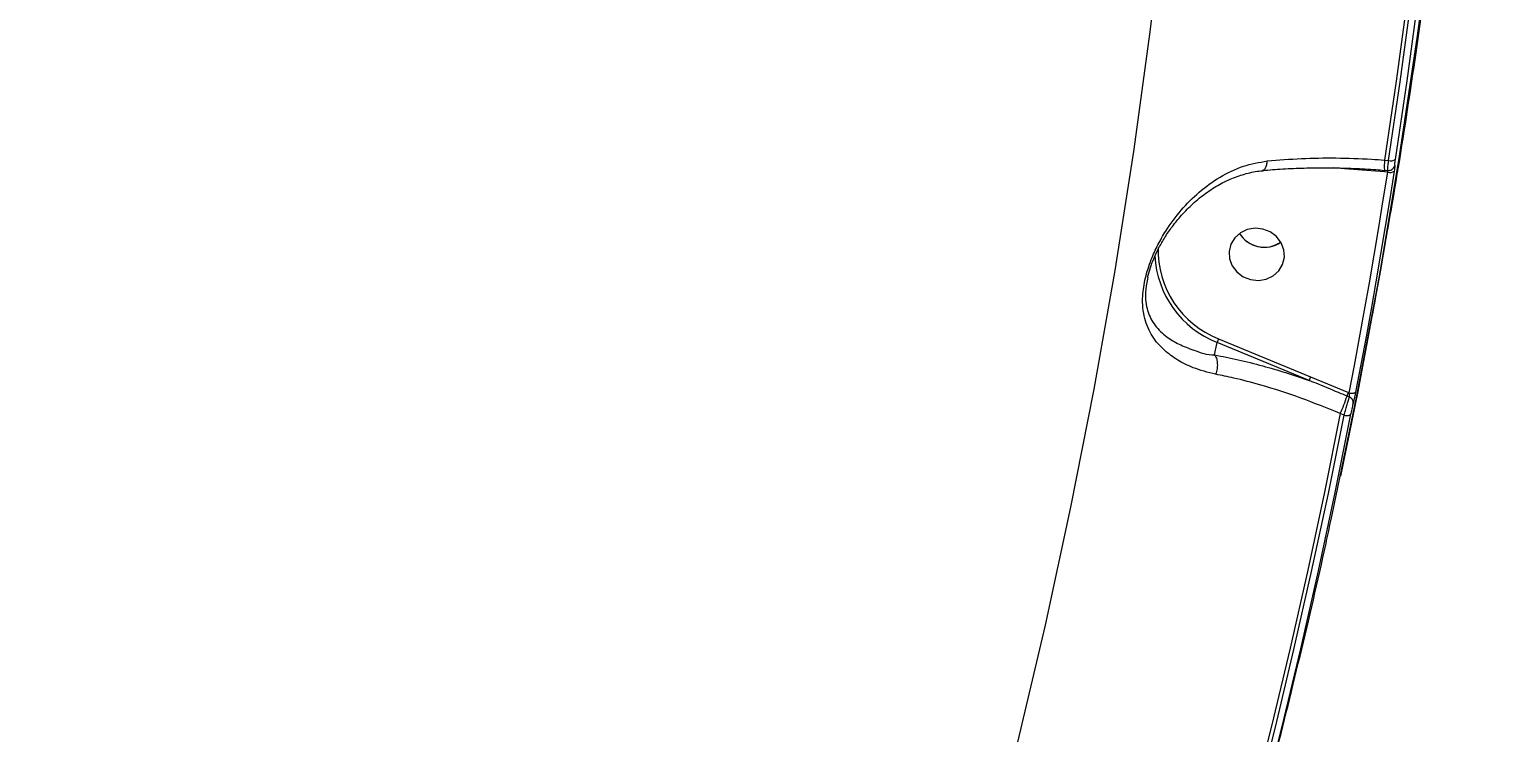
# Model space of a CAD drawing. Header units: millimetres. Extents: x -7245 to 6306, y -6696 to 5973.
# Drawn here: x 2712.3 to 2947.6, y -2099.7 to -1985.8 of the extents above; entities that cross this region are included whole.
import ezdxf

# ---------------------------------------------------------------- set-up
doc = ezdxf.new("R2010")
doc.units = ezdxf.units.MM
for name, color, linetype in [('DIKOM_ОБЪЕКТ', 7, 'Continuous'), ('DIKOM_РАЗМЕР_ЗОНА', 7, 'Continuous'), ('DIKOM_РАЗМЕР_ОБЪЕКТА', 7, 'Continuous')]:
    doc.layers.add(name, color=color, linetype=linetype)
doc.styles.add('style1', font='arial.ttf', dxfattribs={"width": 0.8})
doc.dimstyles.new('1-50', dxfattribs={"dimtxt": 300, "dimasz": 200, "dimexe": 100, "dimexo": 0, "dimgap": 100, "dimtad": 1, "dimtxsty": 'style1', "dimcen": 200, "dimclrd": 7, "dimclre": 7, "dimclrt": 7, "dimadec": 1, "dimazin": 2, "dimtfac": 1, "dimtmove": 0, "dimatfit": 2, "dimfxl": 0, "dimlwd": 25, "dimlwe": 18, "dimarcsym": 0})

# ---------------------------------------------------------------- blocks, each defined once
blk = doc.blocks.new('*D10')
at = {"layer": 'Defpoints', "color": 0, "transparency": 16777216}
for p in [(-4365.71, 2792.53), (4306.16, 475.6), (4306.16, -5965.27)]:
    blk.add_point(p, dxfattribs=at)
at = {"layer": 'DIKOM_РАЗМЕР_ОБЪЕКТА', "color": 7, "lineweight": 18, "transparency": 16777216}
for p, q in [((-4365.71, 2792.53), (-4365.71, -6065.27)), ((4306.16, 475.6), (4306.16, -6065.27))]:
    blk.add_line(p, q, dxfattribs=at)
at = {"layer": 'DIKOM_РАЗМЕР_ОБЪЕКТА', "color": 7, "lineweight": 25, "transparency": 16777216}
blk.add_line((-4165.71, -5965.27), (4106.16, -5965.27), dxfattribs=at)
at = {"layer": 'DIKOM_РАЗМЕР_ОБЪЕКТА', "color": 7, "transparency": 16777216}
for points in [[(-4165.71, -5931.93), (-4165.71, -5998.6), (-4365.71, -5965.27)], [(4106.16, -5931.93), (4106.16, -5998.6), (4306.16, -5965.27)]]:
    blk.add_solid(points, dxfattribs=at)
at = {"layer": 'DIKOM_РАЗМЕР_ОБЪЕКТА', "color": 7, "transparency": 16777216, "insert": (-85.78, -5712.1), "char_height": 300, "attachment_point": 5, "style": 'style1'}
blk.add_mtext('8650', dxfattribs=at)
blk = doc.blocks.new('*D12')
at = {"layer": 'Defpoints', "color": 0, "transparency": 16777216}
for p in [(-5865.71, 123.34), (6306.18, -91.92), (6306.18, -6596.14)]:
    blk.add_point(p, dxfattribs=at)
at = {"layer": 'DIKOM_РАЗМЕР_ЗОНА', "color": 7, "lineweight": 18, "transparency": 16777216}
for p, q in [((-5865.71, 123.34), (-5865.71, -6696.14)), ((6306.18, -91.92), (6306.18, -6696.14))]:
    blk.add_line(p, q, dxfattribs=at)
at = {"layer": 'DIKOM_РАЗМЕР_ЗОНА', "color": 7, "lineweight": 25, "transparency": 16777216}
blk.add_line((-5665.71, -6596.14), (6106.18, -6596.14), dxfattribs=at)
at = {"layer": 'DIKOM_РАЗМЕР_ЗОНА', "color": 7, "transparency": 16777216}
for points in [[(-5665.71, -6562.81), (-5665.71, -6629.48), (-5865.71, -6596.14)], [(6106.18, -6562.81), (6106.18, -6629.48), (6306.18, -6596.14)]]:
    blk.add_solid(points, dxfattribs=at)
at = {"layer": 'DIKOM_РАЗМЕР_ЗОНА', "color": 7, "transparency": 16777216, "insert": (-71.19, -6342.97), "char_height": 300, "attachment_point": 5, "style": 'style1'}
blk.add_mtext('12150', dxfattribs=at)

msp = doc.modelspace()

# ---------------------------------------------------------------- linework, layer by layer
at = {"layer": 'DIKOM_ОБЪЕКТ', "color": 7, "linetype": 'Continuous', "lineweight": 15}
for p, q in [((2931.572, -2006.984), (2932.231, -2007.039)), ((2925.077, -2008.38), (2923.359, -2008.237)), ((2931.572, -2008.883), (2925.077, -2008.38)), ((2931.546, -2008.61), (2931.543, -2008.609)), ((2931.546, -2008.61), (2932.13, -2008.659)), ((2932.08, -2008.926), (2931.572, -2008.883)), ((2893.251, -2025.953), (2893.204, -2026.269)), ((2904.719, -2035.911), (2919.604, -2042.053)), ((2904.069, -2038.522), (2904.492, -2036.513)), ((2919.377, -2042.655), (2904.492, -2036.513)), ((2919.604, -2042.053), (2925.718, -2044.618)), ((2925.877, -2045.341), (2925.5, -2045.186)), ((2925.718, -2044.618), (2925.843, -2044.67)), ((2925.034, -2048.277), (2924.412, -2048.02))]:
    msp.add_line(p, q, dxfattribs=at)
at = {"layer": 'DIKOM_ОБЪЕКТ', "color": 7, "linetype": 'Continuous', "lineweight": 15, "flags": 128}
for points in [[(2922.903, -2065.378), (2923.111, -2064.421), (2927.105, -2045.138), (2930.741, -2025.784), (2934.015, -2006.364), (2936.929, -1986.884), (2939.48, -1967.35), (2941.668, -1947.768), (2943.493, -1928.145), (2944.953, -1908.485), (2946.049, -1888.794), (2946.779, -1869.08), (2947.145, -1849.347), (2947.145, -1829.602), (2946.779, -1809.851), (2946.049, -1790.099)], [(2946.195, -1789.405), (2946.926, -1809.157), (2947.291, -1828.908), (2947.291, -1848.653), (2946.926, -1868.386), (2946.195, -1888.1), (2945.099, -1907.79), (2943.639, -1927.45), (2941.815, -1947.075), (2939.626, -1966.656), (2937.075, -1986.19), (2934.162, -2005.67), (2930.887, -2025.09), (2927.252, -2044.445), (2924.454, -2058.136)], [(2872.234, -2101.243), (2876.718, -2082.257), (2880.839, -2063.19), (2884.595, -2044.048), (2887.985, -2024.836), (2891.009, -2005.561), (2893.664, -1986.23), (2895.951, -1966.847), (2897.869, -1947.42), (2899.416, -1927.954), (2900.593, -1908.456), (2901.4, -1888.932), (2901.835, -1869.388)], [(2942.311, -1904.365), (2941.516, -1917.251), (2940.563, -1930.123), (2939.455, -1942.981), (2938.19, -1955.822), (2936.769, -1968.644), (2935.192, -1981.446), (2933.46, -1994.227), (2931.572, -2006.984)], [(2932.231, -2007.039), (2934.114, -1994.308), (2935.844, -1981.554), (2937.418, -1968.778), (2938.836, -1955.981), (2940.1, -1943.167), (2941.208, -1930.336), (2942.16, -1917.49), (2942.956, -1904.631)], [(2944.021, -1904.373), (2943.224, -1917.243), (2942.271, -1930.1), (2941.163, -1942.941), (2939.898, -1955.766), (2938.478, -1968.573), (2936.903, -1981.36), (2935.172, -1994.125), (2933.287, -2006.866)], [(2925.843, -2044.67), (2926.69, -2040.214), (2927.517, -2035.755), (2928.326, -2031.292), (2929.115, -2026.826), (2929.885, -2022.355), (2930.636, -2017.882), (2931.368, -2013.405), (2932.08, -2008.926)], [(2933.137, -2008.753), (2932.424, -2013.236), (2931.691, -2017.717), (2930.94, -2022.194), (2930.169, -2026.667), (2929.379, -2031.138), (2928.57, -2035.604), (2927.742, -2040.067), (2926.895, -2044.527)], [(2909.879, -2026.315), (2911.152, -2026.447), (2912.403, -2026.238), (2913.532, -2025.704), (2914.446, -2024.888), (2915.071, -2023.856), (2915.358, -2022.693), (2915.282, -2021.492), (2914.85, -2020.351), (2914.097, -2019.362), (2913.083, -2018.604), (2911.892, -2018.141), (2910.619, -2018.008), (2909.368, -2018.218), (2908.239, -2018.752), (2907.325, -2019.568), (2906.7, -2020.6), (2906.413, -2021.763), (2906.489, -2022.964), (2906.921, -2024.105), (2907.674, -2025.095), (2908.688, -2025.852), (2909.879, -2026.315)], [(2925.843, -2044.67), (2926.032, -2044.7), (2926.216, -2044.716), (2926.39, -2044.718), (2926.546, -2044.706), (2926.678, -2044.679), (2926.783, -2044.639), (2926.856, -2044.588), (2926.895, -2044.527)], [(2924.412, -2048.02), (2921.857, -2060.719), (2919.146, -2073.384), (2916.281, -2086.015), (2913.261, -2098.611), (2910.086, -2111.17), (2906.758, -2123.69), (2903.276, -2136.169), (2899.641, -2148.606)], [(2900.312, -2148.662), (2903.939, -2136.249), (2907.413, -2123.795), (2910.734, -2111.3), (2913.902, -2098.767), (2916.916, -2086.196), (2919.777, -2073.589), (2922.483, -2060.949), (2925.034, -2048.277)], [(2926.084, -2048.138), (2923.531, -2060.821), (2920.823, -2073.472), (2917.96, -2086.088), (2914.943, -2098.67), (2911.772, -2111.213), (2908.448, -2123.719), (2904.972, -2136.183), (2901.342, -2148.606)], [(2925.034, -2048.277), (2925.222, -2048.308), (2925.406, -2048.324), (2925.578, -2048.327), (2925.734, -2048.315), (2925.867, -2048.288), (2925.972, -2048.249), (2926.045, -2048.199), (2926.084, -2048.138)]]:
    msp.add_lwpolyline(points, dxfattribs=at)
at = {"layer": 'DIKOM_ОБЪЕКТ', "color": 7, "linetype": 'Continuous', "lineweight": 15}
for centre, radius, start, end in [((2940.626, -2007.96), 9.107, 173.85178, 184.08835), ((2932.604, -2006.006), 1.098, 250.14312, 308.46891), ((2927.656, -2008.585), 3.927, 355.65158, 359.59337), ((2932.456, -2007.904), 1.089, 249.82841, 308.72913), ((2912.066, -2016.449), 4.623, 211.15347, 256.79515), ((2912.111, -2016.415), 4.679, 211.22477, 304.96), ((2910.373, -2021.551), 15.434, 178.42863, 248.50813), ((2912.138, -2016.474), 4.615, 255.8616, 305.11087), ((2910.398, -2021.622), 16.019, 183.06482, 248.3679), ((2908.658, -2037.736), 4.341, 155.13767, 163.63088), ((2923.579, -2043.891), 4.379, 155.18654, 163.61191), ((2900.953, -2037.389), 25.755, 335.62116, 342.38004), ((2930.435, -2046.752), 5.178, 155.65866, 162.38736), ((2925.567, -2046.22), 0.932, 352.99781, 70.61632)]:
    msp.add_arc(centre, radius, start, end, dxfattribs=at)
for points, knots in [([(2931.892, -2019.3), (2932.216, -2017.494), (2933.642, -2009.541), (2935.855, -1995.386), (2938.529, -1976.841), (2940.848, -1958.247), (2942.529, -1943.216), (2943.32, -1934.374), (2943.555, -1931.754)], [0, 0, 0, 0, 0.062314, 0.2744018, 0.4864904, 0.6985872, 0.9106914, 1, 1, 1, 1]), ([(2904.244, -2041.65), (2902.99, -2041.333), (2900.707, -2040.755), (2898.04, -2039.389), (2895.783, -2037.735), (2893.922, -2035.607), (2892.848, -2033.232), (2892.439, -2030.947), (2892.391, -2028.79), (2892.796, -2026.088), (2893.714, -2023.229), (2894.867, -2020.695), (2896.423, -2017.969), (2898.59, -2015.028), (2901.527, -2012.064), (2904.899, -2009.633), (2908.607, -2007.819), (2911.28, -2007.346), (2912.581, -2007.116)], [0, 0, 0, 0, 0.0785529, 0.1430627, 0.2076078, 0.2872182, 0.3665513, 0.405749, 0.4448522, 0.4974444, 0.5496941, 0.5922741, 0.6349363, 0.7072995, 0.7797316, 0.854485, 0.9291407, 1, 1, 1, 1]), ([(2911.85, -2008.626), (2911.936, -2008.606), (2912.131, -2008.56), (2912.374, -2008.161), (2912.513, -2007.669), (2912.565, -2007.295), (2912.578, -2007.158), (2912.581, -2007.116)], [0, 0, 0, 0, 0.2379552, 0.5385391, 0.8390484, 0.9504414, 1, 1, 1, 1]), ([(2912.581, -2007.116), (2914.416, -2006.964), (2918.016, -2006.666), (2923.724, -2006.594), (2928.249, -2006.741), (2930.873, -2006.933), (2931.572, -2006.984)], [0, 0, 0, 0, 0.3028915, 0.5944642, 0.8920305, 1, 1, 1, 1]), ([(2932.133, -2008.625), (2932.124, -2008.628), (2932.1, -2008.636), (2932.106, -2008.336), (2932.145, -2007.798), (2932.202, -2007.292), (2932.231, -2007.039)], [0, 0, 0, 0, 0.1649924, 0.4430098, 0.7215448, 1, 1, 1, 1]), ([(2933.215, -2007.81), (2933.217, -2007.805), (2933.233, -2007.772), (2933.25, -2007.787), (2933.243, -2007.971), (2933.205, -2008.3), (2933.16, -2008.602), (2933.137, -2008.753)], [0, 0, 0, 0, 0.0385108, 0.2778673, 0.5183183, 0.759242, 1, 1, 1, 1]), ([(2933.287, -2006.866), (2933.265, -2007.017), (2933.22, -2007.319), (2933.185, -2007.648), (2933.179, -2007.832), (2933.196, -2007.847), (2933.213, -2007.814), (2933.215, -2007.81)], [0, 0, 0, 0, 0.24069, 0.481391, 0.7216372, 0.9610308, 1, 1, 1, 1]), ([(2893.252, -2025.956), (2893.262, -2025.902), (2893.356, -2025.394), (2893.68, -2024.376), (2894.23, -2022.894), (2894.967, -2021.321), (2895.915, -2019.636), (2897.098, -2017.872), (2898.569, -2016.025), (2900.33, -2014.194), (2902.35, -2012.496), (2904.524, -2011.05), (2906.818, -2009.915), (2909.167, -2009.151), (2910.858, -2008.75), (2911.757, -2008.713), (2911.859, -2008.709)], [0, 0, 0, 0, 0.0061533, 0.0583145, 0.1098609, 0.1709502, 0.2385458, 0.3147329, 0.4008852, 0.4991229, 0.6002066, 0.7020129, 0.8004589, 0.8957847, 0.9881921, 1, 1, 1, 1]), ([(2911.855, -2008.669), (2912.113, -2008.641), (2913.437, -2008.501), (2915.962, -2008.349), (2919.412, -2008.222), (2922.97, -2008.207), (2926.585, -2008.307), (2929.456, -2008.453), (2931.103, -2008.6), (2931.54, -2008.639)], [0, 0, 0, 0, 0.0425403, 0.2180947, 0.3954893, 0.5743876, 0.7543148, 0.9347396, 1, 1, 1, 1]), ([(2932.08, -2008.926), (2932.097, -2008.877), (2932.129, -2008.78), (2932.156, -2008.691), (2932.16, -2008.668), (2932.161, -2008.663)], [0, 0, 0, 0, 0.4518988, 0.8991592, 1, 1, 1, 1]), ([(2932.135, -2008.652), (2932.243, -2008.654), (2932.449, -2008.656), (2932.717, -2008.538), (2932.915, -2008.388), (2933.047, -2008.228), (2933.127, -2008.089), (2933.155, -2008.02), (2933.167, -2007.99)], [0, 0, 0, 0, 0.2307075, 0.4386993, 0.6149876, 0.7671087, 0.8953672, 1, 1, 1, 1]), ([(2925.958, -2050.885), (2925.97, -2050.828), (2927.279, -2044.663), (2929.202, -2034.614), (2930.96, -2024.595), (2931.639, -2020.728)], [0, 0, 0, 0, 0.0056862, 0.6161536, 1, 1, 1, 1]), ([(2893.204, -2026.269), (2893.071, -2026.986), (2892.821, -2028.334), (2892.914, -2030.003), (2893.11, -2030.941), (2893.526, -2032.303), (2894.386, -2033.863), (2896.143, -2035.538), (2898.264, -2036.848), (2900.784, -2037.783), (2902.848, -2038.526), (2904.069, -2038.526), (2904.07, -2038.526)], [0, 0, 0, 0, 0.0827527, 0.1556922, 0.2318985, 0.2357978, 0.3961121, 0.5630757, 0.6977928, 0.8348291, 0.999914, 1, 1, 1, 1]), ([(2904.07, -2038.526), (2904.069, -2038.525), (2904.068, -2038.524), (2904.069, -2038.523), (2904.069, -2038.522)], [0, 0, 0, 0, 0.591693, 1, 1, 1, 1]), ([(2904.069, -2038.522), (2905.323, -2038.765), (2907.846, -2039.252), (2911.716, -2040.237), (2915.57, -2041.358), (2918.105, -2042.221), (2919.377, -2042.655)], [0, 0, 0, 0, 0.2595503, 0.5218356, 0.759878, 1, 1, 1, 1]), ([(2904.07, -2038.526), (2904.175, -2038.689), (2904.385, -2039.015), (2904.528, -2039.754), (2904.519, -2040.578), (2904.396, -2041.181), (2904.288, -2041.526), (2904.259, -2041.607), (2904.244, -2041.65)], [0, 0, 0, 0, 0.2316661, 0.4632841, 0.6949039, 0.9264121, 0.9610023, 1, 1, 1, 1]), ([(2924.412, -2048.02), (2922.281, -2047.152), (2917.957, -2045.391), (2912.153, -2043.538), (2907.574, -2042.33), (2905.209, -2041.847), (2904.244, -2041.65)], [0, 0, 0, 0, 0.3072661, 0.6233246, 0.8463638, 1, 1, 1, 1]), ([(2925.5, -2045.186), (2925.193, -2045.059), (2923.656, -2044.423), (2921.621, -2043.567), (2919.884, -2042.861), (2919.377, -2042.655)], [0, 0, 0, 0, 0.150434, 0.7521374, 1, 1, 1, 1]), ([(2925.034, -2048.277), (2925.051, -2048.219), (2925.141, -2047.907), (2925.315, -2047.301), (2925.543, -2046.512), (2925.744, -2045.808), (2925.832, -2045.497), (2925.877, -2045.341)], [0, 0, 0, 0, 0.0546724, 0.2944226, 0.5300366, 0.7646673, 1, 1, 1, 1]), ([(2925.877, -2045.341), (2925.883, -2045.308), (2925.896, -2045.242), (2925.896, -2045.082), (2925.881, -2044.9), (2925.86, -2044.759), (2925.846, -2044.684), (2925.843, -2044.67)], [0, 0, 0, 0, 0.2175506, 0.4435021, 0.6834424, 0.9398384, 1, 1, 1, 1]), ([(2926.895, -2044.527), (2926.888, -2044.563), (2926.85, -2044.758), (2926.774, -2045.133), (2926.668, -2045.619), (2926.568, -2046.051), (2926.518, -2046.239), (2926.492, -2046.333)], [0, 0, 0, 0, 0.0557667, 0.296811, 0.5326419, 0.7663116, 1, 1, 1, 1]), ([(2926.492, -2046.333), (2926.467, -2046.428), (2926.416, -2046.616), (2926.314, -2047.048), (2926.207, -2047.534), (2926.13, -2047.909), (2926.092, -2048.102), (2926.084, -2048.138)], [0, 0, 0, 0, 0.234123, 0.4679933, 0.7040456, 0.9448705, 1, 1, 1, 1]), ([(2901.37, -2148.474), (2902.066, -2146.191), (2904.583, -2137.931), (2908.604, -2123.603), (2913.443, -2105.499), (2917.929, -2087.307), (2921.071, -2073.927), (2922.621, -2066.593), (2922.879, -2065.369)], [0, 0, 0, 0, 0.0833845, 0.3016313, 0.5198668, 0.7380814, 0.9562882, 1, 1, 1, 1])]:
    msp.add_open_spline(points, degree=3, knots=knots, dxfattribs=at)

# ---------------------------------------------------------------- dimensions: what is measured, and where the dimension line sits
at = {"layer": 'DIKOM_РАЗМЕР_ЗОНА'}
dim = msp.add_linear_dim(base=(6306.184, -6596.144), p1=(-5865.714, 123.344), p2=(6306.184, -91.922), text='12150', dimstyle='1-50', dxfattribs=at)
dim.commit()
dim.dimension.update_dxf_attribs({"geometry": '*D12', "text_midpoint": (-71.192, -6596.144), "dimtype": 160})
at = {"layer": 'DIKOM_РАЗМЕР_ОБЪЕКТА'}
dim = msp.add_linear_dim(base=(4306.158, -5965.268), p1=(-4365.714, 2792.532), p2=(4306.158, 475.605), text='8650', dimstyle='1-50', dxfattribs=at)
dim.commit()
dim.dimension.update_dxf_attribs({"geometry": '*D10', "text_midpoint": (-85.784, -5965.268), "dimtype": 160})

doc.saveas('drawing.dxf')
